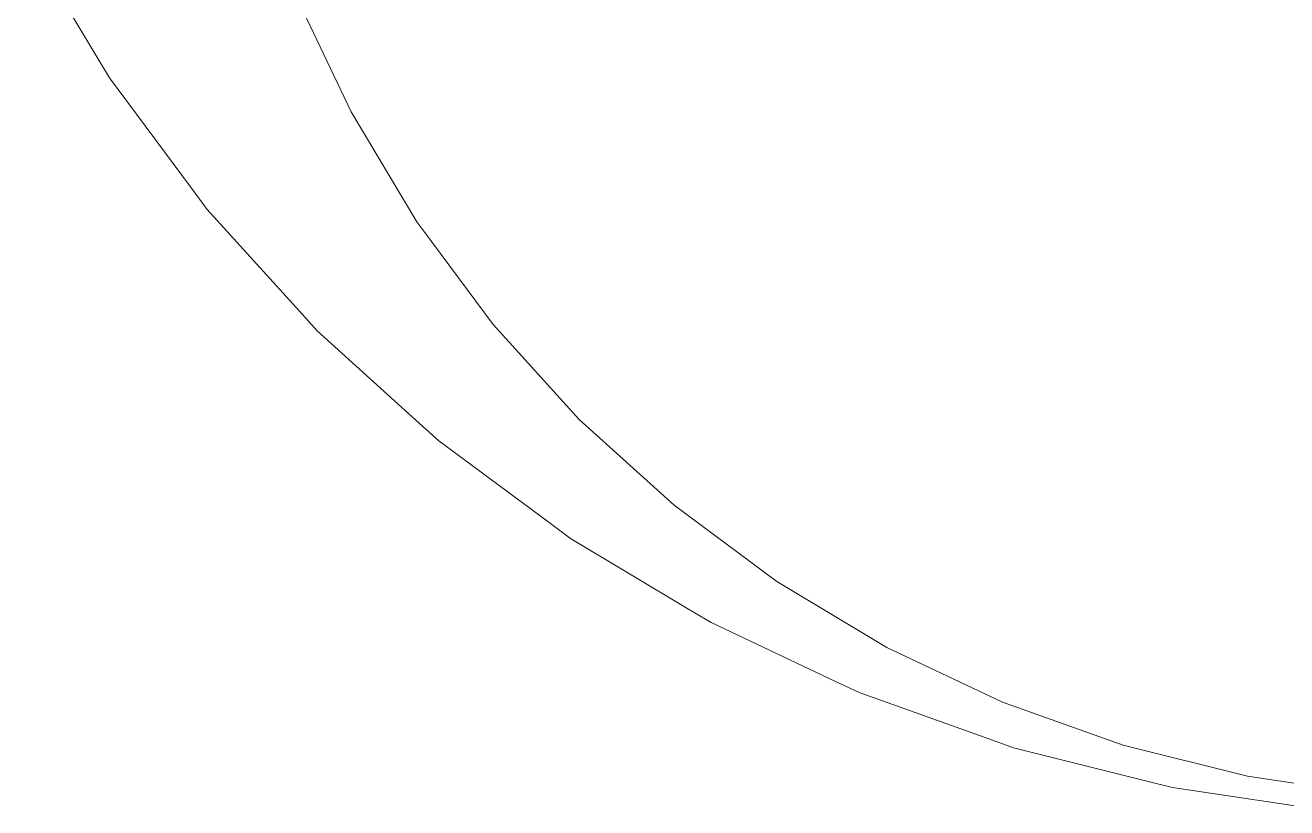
# Model space of a CAD drawing. Header units: centimetres. Extents: x -214 to 137, y -175 to 4.
# Drawn here: x -53.382 to -49.093, y -97.054 to -94.392 of the extents above; entities that cross this region are included whole.
import ezdxf

# ---------------------------------------------------------------- set-up
doc = ezdxf.new("R2010")
doc.units = ezdxf.units.CM
doc.header["$MEASUREMENT"] = 0
doc.layers.add('layer 1', color=7, linetype='Continuous')

msp = doc.modelspace()

# ---------------------------------------------------------------- linework, layer by layer
at = {"layer": 'layer 1', "color": 5, "lineweight": 9}
for points in [[(-53.14209, -94.49341), (-53.14209, -94.49341), (-53.38249, -94.09233), (-53.38249, -94.09233)], [(-53.14209, -94.49341), (-53.14209, -94.49341), (-53.38249, -94.09233), (-53.38249, -94.09233)], [(-53.14209, -94.49341), (-53.14209, -94.49341), (-53.38249, -94.09233), (-53.38249, -94.09233)], [(-53.14209, -94.49341), (-53.14209, -94.49341), (-53.38249, -94.09233), (-53.38249, -94.09233)], [(-53.14209, -94.49341), (-53.14209, -94.49341), (-53.38249, -94.09233), (-53.38249, -94.09233)], [(-52.46082, -94.29328), (-52.46082, -94.29328), (-52.27463, -94.68693), (-52.27463, -94.68693)], [(-52.46082, -94.29328), (-52.46082, -94.29328), (-52.27463, -94.68693), (-52.27463, -94.68693)], [(-52.46082, -94.29328), (-52.46082, -94.29328), (-52.27463, -94.68693), (-52.27463, -94.68693)], [(-52.46082, -94.29328), (-52.46082, -94.29328), (-52.27463, -94.68693), (-52.27463, -94.68693)], [(-52.46082, -94.29328), (-52.46082, -94.29328), (-52.27463, -94.68693), (-52.27463, -94.68693)], [(-52.46082, -94.29328), (-52.46082, -94.29328), (-52.27463, -94.68693), (-52.27463, -94.68693)], [(-52.46082, -94.29328), (-52.46082, -94.29328), (-52.27463, -94.68693), (-52.27463, -94.68693)], [(-52.46082, -94.29328), (-52.46082, -94.29328), (-52.27463, -94.68693), (-52.27463, -94.68693)], [(-52.46082, -94.29328), (-52.46082, -94.29328), (-52.27463, -94.68693), (-52.27463, -94.68693)], [(-52.46082, -94.29328), (-52.46082, -94.29328), (-52.27463, -94.68693), (-52.27463, -94.68693)], [(-52.46082, -94.29328), (-52.46082, -94.29328), (-52.27463, -94.68693), (-52.27463, -94.68693)], [(-52.46082, -94.29328), (-52.46082, -94.29328), (-52.27463, -94.68693), (-52.27463, -94.68693)], [(-52.46082, -94.29328), (-52.46082, -94.29328), (-52.27463, -94.68693), (-52.27463, -94.68693)], [(-52.46082, -94.29328), (-52.46082, -94.29328), (-52.27463, -94.68693), (-52.27463, -94.68693)], [(-52.46082, -94.29328), (-52.46082, -94.29328), (-52.27463, -94.68693), (-52.27463, -94.68693)], [(-52.46082, -94.29328), (-52.46082, -94.29328), (-52.27463, -94.68693), (-52.27463, -94.68693)], [(-52.46082, -94.29328), (-52.46082, -94.29328), (-52.27463, -94.68693), (-52.27463, -94.68693)], [(-52.46082, -94.29328), (-52.46082, -94.29328), (-52.27463, -94.68693), (-52.27463, -94.68693)], [(-52.46082, -94.29328), (-52.46082, -94.29328), (-52.27463, -94.68693), (-52.27463, -94.68693)], [(-52.46082, -94.29328), (-52.46082, -94.29328), (-52.27463, -94.68693), (-52.27463, -94.68693)], [(-52.46082, -94.29328), (-52.46082, -94.29328), (-52.27463, -94.68693), (-52.27463, -94.68693)], [(-52.46082, -94.29328), (-52.46082, -94.29328), (-52.27463, -94.68693), (-52.27463, -94.68693)], [(-52.46082, -94.29328), (-52.46082, -94.29328), (-52.27463, -94.68693), (-52.27463, -94.68693)], [(-52.46082, -94.29328), (-52.46082, -94.29328), (-52.27463, -94.68693), (-52.27463, -94.68693)], [(-52.46082, -94.29328), (-52.46082, -94.29328), (-52.27463, -94.68693), (-52.27463, -94.68693)], [(-53.09591, -94.57046), (-53.09591, -94.57046), (-53.14209, -94.49341), (-53.14209, -94.49341)], [(-53.09591, -94.57046), (-53.09591, -94.57046), (-53.14209, -94.49341), (-53.14209, -94.49341)], [(-53.09591, -94.57046), (-53.09591, -94.57046), (-53.14209, -94.49341), (-53.14209, -94.49341)], [(-53.09591, -94.57046), (-53.09591, -94.57046), (-53.14209, -94.49341), (-53.14209, -94.49341)], [(-53.09591, -94.57046), (-53.09591, -94.57046), (-53.14209, -94.49341), (-53.14209, -94.49341)], [(-52.81736, -94.94605), (-52.81736, -94.94605), (-53.09591, -94.57046), (-53.09591, -94.57046)], [(-52.81736, -94.94605), (-52.81736, -94.94605), (-53.09591, -94.57046), (-53.09591, -94.57046)], [(-52.81736, -94.94605), (-52.81736, -94.94605), (-53.09591, -94.57046), (-53.09591, -94.57046)], [(-52.81736, -94.94605), (-52.81736, -94.94605), (-53.09591, -94.57046), (-53.09591, -94.57046)], [(-52.81736, -94.94605), (-52.81736, -94.94605), (-53.09591, -94.57046), (-53.09591, -94.57046)], [(-52.27463, -94.68693), (-52.27463, -94.68693), (-52.05076, -95.06044), (-52.05076, -95.06044)], [(-52.27463, -94.68693), (-52.27463, -94.68693), (-52.05076, -95.06044), (-52.05076, -95.06044)], [(-52.27463, -94.68693), (-52.27463, -94.68693), (-52.05076, -95.06044), (-52.05076, -95.06044)], [(-52.27463, -94.68693), (-52.27463, -94.68693), (-52.05076, -95.06044), (-52.05076, -95.06044)], [(-52.27463, -94.68693), (-52.27463, -94.68693), (-52.05076, -95.06044), (-52.05076, -95.06044)], [(-52.27463, -94.68693), (-52.27463, -94.68693), (-52.05076, -95.06044), (-52.05076, -95.06044)], [(-52.27463, -94.68693), (-52.27463, -94.68693), (-52.05076, -95.06044), (-52.05076, -95.06044)], [(-52.27463, -94.68693), (-52.27463, -94.68693), (-52.05076, -95.06044), (-52.05076, -95.06044)], [(-52.27463, -94.68693), (-52.27463, -94.68693), (-52.05076, -95.06044), (-52.05076, -95.06044)], [(-52.27463, -94.68693), (-52.27463, -94.68693), (-52.05076, -95.06044), (-52.05076, -95.06044)], [(-52.27463, -94.68693), (-52.27463, -94.68693), (-52.05076, -95.06044), (-52.05076, -95.06044)], [(-52.27463, -94.68693), (-52.27463, -94.68693), (-52.05076, -95.06044), (-52.05076, -95.06044)], [(-52.27463, -94.68693), (-52.27463, -94.68693), (-52.05076, -95.06044), (-52.05076, -95.06044)], [(-52.27463, -94.68693), (-52.27463, -94.68693), (-52.05076, -95.06044), (-52.05076, -95.06044)], [(-52.27463, -94.68693), (-52.27463, -94.68693), (-52.05076, -95.06044), (-52.05076, -95.06044)], [(-52.27463, -94.68693), (-52.27463, -94.68693), (-52.05076, -95.06044), (-52.05076, -95.06044)], [(-52.27463, -94.68693), (-52.27463, -94.68693), (-52.05076, -95.06044), (-52.05076, -95.06044)], [(-52.27463, -94.68693), (-52.27463, -94.68693), (-52.05076, -95.06044), (-52.05076, -95.06044)], [(-52.27463, -94.68693), (-52.27463, -94.68693), (-52.05076, -95.06044), (-52.05076, -95.06044)], [(-52.27463, -94.68693), (-52.27463, -94.68693), (-52.05076, -95.06044), (-52.05076, -95.06044)], [(-52.27463, -94.68693), (-52.27463, -94.68693), (-52.05076, -95.06044), (-52.05076, -95.06044)], [(-52.27463, -94.68693), (-52.27463, -94.68693), (-52.05076, -95.06044), (-52.05076, -95.06044)], [(-52.27463, -94.68693), (-52.27463, -94.68693), (-52.05076, -95.06044), (-52.05076, -95.06044)], [(-52.27463, -94.68693), (-52.27463, -94.68693), (-52.05076, -95.06044), (-52.05076, -95.06044)], [(-52.27463, -94.68693), (-52.27463, -94.68693), (-52.05076, -95.06044), (-52.05076, -95.06044)], [(-52.76385, -95.01819), (-52.76385, -95.01819), (-52.81736, -94.94605), (-52.81736, -94.94605)], [(-52.76385, -95.01819), (-52.76385, -95.01819), (-52.81736, -94.94605), (-52.81736, -94.94605)], [(-52.76385, -95.01819), (-52.76385, -95.01819), (-52.81736, -94.94605), (-52.81736, -94.94605)], [(-52.76385, -95.01819), (-52.76385, -95.01819), (-52.81736, -94.94605), (-52.81736, -94.94605)], [(-52.76385, -95.01819), (-52.76385, -95.01819), (-52.81736, -94.94605), (-52.81736, -94.94605)], [(-52.44982, -95.36467), (-52.44982, -95.36467), (-52.76385, -95.01819), (-52.76385, -95.01819)], [(-52.44982, -95.36467), (-52.44982, -95.36467), (-52.76385, -95.01819), (-52.76385, -95.01819)], [(-52.44982, -95.36467), (-52.44982, -95.36467), (-52.76385, -95.01819), (-52.76385, -95.01819)], [(-52.44982, -95.36467), (-52.44982, -95.36467), (-52.76385, -95.01819), (-52.76385, -95.01819)], [(-52.44982, -95.36467), (-52.44982, -95.36467), (-52.76385, -95.01819), (-52.76385, -95.01819)], [(-52.05076, -95.06044), (-52.05076, -95.06044), (-52.03065, -95.08756), (-52.03065, -95.08756)], [(-52.05076, -95.06044), (-52.05076, -95.06044), (-52.03065, -95.08756), (-52.03065, -95.08756)], [(-52.05076, -95.06044), (-52.05076, -95.06044), (-52.03065, -95.08756), (-52.03065, -95.08756)], [(-52.05076, -95.06044), (-52.05076, -95.06044), (-52.03065, -95.08756), (-52.03065, -95.08756)], [(-52.05076, -95.06044), (-52.05076, -95.06044), (-52.03065, -95.08756), (-52.03065, -95.08756)], [(-52.05076, -95.06044), (-52.05076, -95.06044), (-52.03065, -95.08756), (-52.03065, -95.08756)], [(-52.05076, -95.06044), (-52.05076, -95.06044), (-52.03065, -95.08756), (-52.03065, -95.08756)], [(-52.05076, -95.06044), (-52.05076, -95.06044), (-52.03065, -95.08756), (-52.03065, -95.08756)], [(-52.05076, -95.06044), (-52.05076, -95.06044), (-52.03065, -95.08756), (-52.03065, -95.08756)], [(-52.05076, -95.06044), (-52.05076, -95.06044), (-52.03065, -95.08756), (-52.03065, -95.08756)], [(-52.05076, -95.06044), (-52.05076, -95.06044), (-52.03065, -95.08756), (-52.03065, -95.08756)], [(-52.05076, -95.06044), (-52.05076, -95.06044), (-52.03065, -95.08756), (-52.03065, -95.08756)], [(-52.05076, -95.06044), (-52.05076, -95.06044), (-52.03065, -95.08756), (-52.03065, -95.08756)], [(-52.05076, -95.06044), (-52.05076, -95.06044), (-52.03065, -95.08756), (-52.03065, -95.08756)], [(-52.05076, -95.06044), (-52.05076, -95.06044), (-52.03065, -95.08756), (-52.03065, -95.08756)], [(-52.05076, -95.06044), (-52.05076, -95.06044), (-52.03065, -95.08756), (-52.03065, -95.08756)], [(-52.05076, -95.06044), (-52.05076, -95.06044), (-52.03065, -95.08756), (-52.03065, -95.08756)], [(-52.05076, -95.06044), (-52.05076, -95.06044), (-52.03065, -95.08756), (-52.03065, -95.08756)], [(-52.05076, -95.06044), (-52.05076, -95.06044), (-52.03065, -95.08756), (-52.03065, -95.08756)], [(-52.05076, -95.06044), (-52.05076, -95.06044), (-52.03065, -95.08756), (-52.03065, -95.08756)], [(-52.05076, -95.06044), (-52.05076, -95.06044), (-52.03065, -95.08756), (-52.03065, -95.08756)], [(-52.05076, -95.06044), (-52.05076, -95.06044), (-52.03065, -95.08756), (-52.03065, -95.08756)], [(-52.05076, -95.06044), (-52.05076, -95.06044), (-52.03065, -95.08756), (-52.03065, -95.08756)], [(-52.05076, -95.06044), (-52.05076, -95.06044), (-52.03065, -95.08756), (-52.03065, -95.08756)], [(-52.05076, -95.06044), (-52.05076, -95.06044), (-52.03065, -95.08756), (-52.03065, -95.08756)], [(-52.03065, -95.08756), (-52.03065, -95.08756), (-51.79135, -95.4102), (-51.79135, -95.4102)], [(-52.03065, -95.08756), (-52.03065, -95.08756), (-51.79135, -95.4102), (-51.79135, -95.4102)], [(-52.03065, -95.08756), (-52.03065, -95.08756), (-51.79135, -95.4102), (-51.79135, -95.4102)], [(-52.03065, -95.08756), (-52.03065, -95.08756), (-51.79135, -95.4102), (-51.79135, -95.4102)], [(-52.03065, -95.08756), (-52.03065, -95.08756), (-51.79135, -95.4102), (-51.79135, -95.4102)], [(-52.03065, -95.08756), (-52.03065, -95.08756), (-51.79135, -95.4102), (-51.79135, -95.4102)], [(-52.03065, -95.08756), (-52.03065, -95.08756), (-51.79135, -95.4102), (-51.79135, -95.4102)], [(-52.03065, -95.08756), (-52.03065, -95.08756), (-51.79135, -95.4102), (-51.79135, -95.4102)], [(-52.03065, -95.08756), (-52.03065, -95.08756), (-51.79135, -95.4102), (-51.79135, -95.4102)], [(-52.03065, -95.08756), (-52.03065, -95.08756), (-51.79135, -95.4102), (-51.79135, -95.4102)], [(-52.03065, -95.08756), (-52.03065, -95.08756), (-51.79135, -95.4102), (-51.79135, -95.4102)], [(-52.03065, -95.08756), (-52.03065, -95.08756), (-51.79135, -95.4102), (-51.79135, -95.4102)], [(-52.03065, -95.08756), (-52.03065, -95.08756), (-51.79135, -95.4102), (-51.79135, -95.4102)], [(-52.03065, -95.08756), (-52.03065, -95.08756), (-51.79135, -95.4102), (-51.79135, -95.4102)], [(-52.03065, -95.08756), (-52.03065, -95.08756), (-51.79135, -95.4102), (-51.79135, -95.4102)], [(-52.03065, -95.08756), (-52.03065, -95.08756), (-51.79135, -95.4102), (-51.79135, -95.4102)], [(-52.03065, -95.08756), (-52.03065, -95.08756), (-51.79135, -95.4102), (-51.79135, -95.4102)], [(-52.03065, -95.08756), (-52.03065, -95.08756), (-51.79135, -95.4102), (-51.79135, -95.4102)], [(-52.03065, -95.08756), (-52.03065, -95.08756), (-51.79135, -95.4102), (-51.79135, -95.4102)], [(-52.03065, -95.08756), (-52.03065, -95.08756), (-51.79135, -95.4102), (-51.79135, -95.4102)], [(-52.03065, -95.08756), (-52.03065, -95.08756), (-51.79135, -95.4102), (-51.79135, -95.4102)], [(-52.03065, -95.08756), (-52.03065, -95.08756), (-51.79135, -95.4102), (-51.79135, -95.4102)], [(-52.03065, -95.08756), (-52.03065, -95.08756), (-51.79135, -95.4102), (-51.79135, -95.4102)], [(-52.03065, -95.08756), (-52.03065, -95.08756), (-51.79135, -95.4102), (-51.79135, -95.4102)], [(-52.03065, -95.08756), (-52.03065, -95.08756), (-51.79135, -95.4102), (-51.79135, -95.4102)], [(-52.38949, -95.43123), (-52.38949, -95.43123), (-52.44982, -95.36467), (-52.44982, -95.36467)], [(-52.38949, -95.43123), (-52.38949, -95.43123), (-52.44982, -95.36467), (-52.44982, -95.36467)], [(-52.38949, -95.43123), (-52.38949, -95.43123), (-52.44982, -95.36467), (-52.44982, -95.36467)], [(-52.38949, -95.43123), (-52.38949, -95.43123), (-52.44982, -95.36467), (-52.44982, -95.36467)], [(-52.38949, -95.43123), (-52.38949, -95.43123), (-52.44982, -95.36467), (-52.44982, -95.36467)], [(-52.04302, -95.74526), (-52.04302, -95.74526), (-52.38949, -95.43123), (-52.38949, -95.43123)], [(-52.04302, -95.74526), (-52.04302, -95.74526), (-52.38949, -95.43123), (-52.38949, -95.43123)], [(-52.04302, -95.74526), (-52.04302, -95.74526), (-52.38949, -95.43123), (-52.38949, -95.43123)], [(-52.04302, -95.74526), (-52.04302, -95.74526), (-52.38949, -95.43123), (-52.38949, -95.43123)], [(-52.04302, -95.74526), (-52.04302, -95.74526), (-52.38949, -95.43123), (-52.38949, -95.43123)], [(-51.79135, -95.4102), (-51.79135, -95.4102), (-51.49892, -95.73286), (-51.49892, -95.73286)], [(-51.79135, -95.4102), (-51.79135, -95.4102), (-51.49892, -95.73286), (-51.49892, -95.73286)], [(-51.79135, -95.4102), (-51.79135, -95.4102), (-51.49892, -95.73286), (-51.49892, -95.73286)], [(-51.79135, -95.4102), (-51.79135, -95.4102), (-51.49892, -95.73286), (-51.49892, -95.73286)], [(-51.79135, -95.4102), (-51.79135, -95.4102), (-51.49892, -95.73286), (-51.49892, -95.73286)], [(-51.79135, -95.4102), (-51.79135, -95.4102), (-51.49892, -95.73286), (-51.49892, -95.73286)], [(-51.79135, -95.4102), (-51.79135, -95.4102), (-51.49892, -95.73286), (-51.49892, -95.73286)], [(-51.79135, -95.4102), (-51.79135, -95.4102), (-51.49892, -95.73286), (-51.49892, -95.73286)], [(-51.79135, -95.4102), (-51.79135, -95.4102), (-51.49892, -95.73286), (-51.49892, -95.73286)], [(-51.79135, -95.4102), (-51.79135, -95.4102), (-51.49892, -95.73286), (-51.49892, -95.73286)], [(-51.79135, -95.4102), (-51.79135, -95.4102), (-51.49892, -95.73286), (-51.49892, -95.73286)], [(-51.79135, -95.4102), (-51.79135, -95.4102), (-51.49892, -95.73286), (-51.49892, -95.73286)], [(-51.79135, -95.4102), (-51.79135, -95.4102), (-51.49892, -95.73286), (-51.49892, -95.73286)], [(-51.79135, -95.4102), (-51.79135, -95.4102), (-51.49892, -95.73286), (-51.49892, -95.73286)], [(-51.79135, -95.4102), (-51.79135, -95.4102), (-51.49892, -95.73286), (-51.49892, -95.73286)], [(-51.79135, -95.4102), (-51.79135, -95.4102), (-51.49892, -95.73286), (-51.49892, -95.73286)], [(-51.79135, -95.4102), (-51.79135, -95.4102), (-51.49892, -95.73286), (-51.49892, -95.73286)], [(-51.79135, -95.4102), (-51.79135, -95.4102), (-51.49892, -95.73286), (-51.49892, -95.73286)], [(-51.79135, -95.4102), (-51.79135, -95.4102), (-51.49892, -95.73286), (-51.49892, -95.73286)], [(-51.79135, -95.4102), (-51.79135, -95.4102), (-51.49892, -95.73286), (-51.49892, -95.73286)], [(-51.79135, -95.4102), (-51.79135, -95.4102), (-51.49892, -95.73286), (-51.49892, -95.73286)], [(-51.79135, -95.4102), (-51.79135, -95.4102), (-51.49892, -95.73286), (-51.49892, -95.73286)], [(-51.79135, -95.4102), (-51.79135, -95.4102), (-51.49892, -95.73286), (-51.49892, -95.73286)], [(-51.79135, -95.4102), (-51.79135, -95.4102), (-51.49892, -95.73286), (-51.49892, -95.73286)], [(-51.79135, -95.4102), (-51.79135, -95.4102), (-51.49892, -95.73286), (-51.49892, -95.73286)], [(-51.49892, -95.73286), (-51.49892, -95.73286), (-51.17627, -96.02529), (-51.17627, -96.02529)], [(-51.49892, -95.73286), (-51.49892, -95.73286), (-51.17627, -96.02529), (-51.17627, -96.02529)], [(-51.49892, -95.73286), (-51.49892, -95.73286), (-51.17627, -96.02529), (-51.17627, -96.02529)], [(-51.49892, -95.73286), (-51.49892, -95.73286), (-51.17627, -96.02529), (-51.17627, -96.02529)], [(-51.49892, -95.73286), (-51.49892, -95.73286), (-51.17627, -96.02529), (-51.17627, -96.02529)], [(-51.49892, -95.73286), (-51.49892, -95.73286), (-51.17627, -96.02529), (-51.17627, -96.02529)], [(-51.49892, -95.73286), (-51.49892, -95.73286), (-51.17627, -96.02529), (-51.17627, -96.02529)], [(-51.49892, -95.73286), (-51.49892, -95.73286), (-51.17627, -96.02529), (-51.17627, -96.02529)], [(-51.49892, -95.73286), (-51.49892, -95.73286), (-51.17627, -96.02529), (-51.17627, -96.02529)], [(-51.49892, -95.73286), (-51.49892, -95.73286), (-51.17627, -96.02529), (-51.17627, -96.02529)], [(-51.49892, -95.73286), (-51.49892, -95.73286), (-51.17627, -96.02529), (-51.17627, -96.02529)], [(-51.49892, -95.73286), (-51.49892, -95.73286), (-51.17627, -96.02529), (-51.17627, -96.02529)], [(-51.49892, -95.73286), (-51.49892, -95.73286), (-51.17627, -96.02529), (-51.17627, -96.02529)], [(-51.49892, -95.73286), (-51.49892, -95.73286), (-51.17627, -96.02529), (-51.17627, -96.02529)], [(-51.49892, -95.73286), (-51.49892, -95.73286), (-51.17627, -96.02529), (-51.17627, -96.02529)], [(-51.49892, -95.73286), (-51.49892, -95.73286), (-51.17627, -96.02529), (-51.17627, -96.02529)], [(-51.49892, -95.73286), (-51.49892, -95.73286), (-51.17627, -96.02529), (-51.17627, -96.02529)], [(-51.49892, -95.73286), (-51.49892, -95.73286), (-51.17627, -96.02529), (-51.17627, -96.02529)], [(-51.49892, -95.73286), (-51.49892, -95.73286), (-51.17627, -96.02529), (-51.17627, -96.02529)], [(-51.49892, -95.73286), (-51.49892, -95.73286), (-51.17627, -96.02529), (-51.17627, -96.02529)], [(-51.49892, -95.73286), (-51.49892, -95.73286), (-51.17627, -96.02529), (-51.17627, -96.02529)], [(-51.49892, -95.73286), (-51.49892, -95.73286), (-51.17627, -96.02529), (-51.17627, -96.02529)], [(-51.49892, -95.73286), (-51.49892, -95.73286), (-51.17627, -96.02529), (-51.17627, -96.02529)], [(-51.49892, -95.73286), (-51.49892, -95.73286), (-51.17627, -96.02529), (-51.17627, -96.02529)], [(-51.49892, -95.73286), (-51.49892, -95.73286), (-51.17627, -96.02529), (-51.17627, -96.02529)], [(-51.97646, -95.80558), (-51.97646, -95.80558), (-52.04302, -95.74526), (-52.04302, -95.74526)], [(-51.97646, -95.80558), (-51.97646, -95.80558), (-52.04302, -95.74526), (-52.04302, -95.74526)], [(-51.97646, -95.80558), (-51.97646, -95.80558), (-52.04302, -95.74526), (-52.04302, -95.74526)], [(-51.97646, -95.80558), (-51.97646, -95.80558), (-52.04302, -95.74526), (-52.04302, -95.74526)], [(-51.97646, -95.80558), (-51.97646, -95.80558), (-52.04302, -95.74526), (-52.04302, -95.74526)], [(-51.60087, -96.08414), (-51.60087, -96.08414), (-51.97646, -95.80558), (-51.97646, -95.80558)], [(-51.60087, -96.08414), (-51.60087, -96.08414), (-51.97646, -95.80558), (-51.97646, -95.80558)], [(-51.60087, -96.08414), (-51.60087, -96.08414), (-51.97646, -95.80558), (-51.97646, -95.80558)], [(-51.60087, -96.08414), (-51.60087, -96.08414), (-51.97646, -95.80558), (-51.97646, -95.80558)], [(-51.60087, -96.08414), (-51.60087, -96.08414), (-51.97646, -95.80558), (-51.97646, -95.80558)], [(-51.17627, -96.02529), (-51.17627, -96.02529), (-50.8265, -96.2847), (-50.8265, -96.2847)], [(-51.17627, -96.02529), (-51.17627, -96.02529), (-50.8265, -96.2847), (-50.8265, -96.2847)], [(-51.17627, -96.02529), (-51.17627, -96.02529), (-50.8265, -96.2847), (-50.8265, -96.2847)], [(-51.17627, -96.02529), (-51.17627, -96.02529), (-50.8265, -96.2847), (-50.8265, -96.2847)], [(-51.17627, -96.02529), (-51.17627, -96.02529), (-50.8265, -96.2847), (-50.8265, -96.2847)], [(-51.17627, -96.02529), (-51.17627, -96.02529), (-50.8265, -96.2847), (-50.8265, -96.2847)], [(-51.17627, -96.02529), (-51.17627, -96.02529), (-50.8265, -96.2847), (-50.8265, -96.2847)], [(-51.17627, -96.02529), (-51.17627, -96.02529), (-50.8265, -96.2847), (-50.8265, -96.2847)], [(-51.17627, -96.02529), (-51.17627, -96.02529), (-50.8265, -96.2847), (-50.8265, -96.2847)], [(-51.17627, -96.02529), (-51.17627, -96.02529), (-50.8265, -96.2847), (-50.8265, -96.2847)], [(-51.17627, -96.02529), (-51.17627, -96.02529), (-50.8265, -96.2847), (-50.8265, -96.2847)], [(-51.17627, -96.02529), (-51.17627, -96.02529), (-50.8265, -96.2847), (-50.8265, -96.2847)], [(-51.17627, -96.02529), (-51.17627, -96.02529), (-50.8265, -96.2847), (-50.8265, -96.2847)], [(-51.17627, -96.02529), (-51.17627, -96.02529), (-50.8265, -96.2847), (-50.8265, -96.2847)], [(-51.17627, -96.02529), (-51.17627, -96.02529), (-50.8265, -96.2847), (-50.8265, -96.2847)], [(-51.17627, -96.02529), (-51.17627, -96.02529), (-50.8265, -96.2847), (-50.8265, -96.2847)], [(-51.17627, -96.02529), (-51.17627, -96.02529), (-50.8265, -96.2847), (-50.8265, -96.2847)], [(-51.17627, -96.02529), (-51.17627, -96.02529), (-50.8265, -96.2847), (-50.8265, -96.2847)], [(-51.17627, -96.02529), (-51.17627, -96.02529), (-50.8265, -96.2847), (-50.8265, -96.2847)], [(-51.17627, -96.02529), (-51.17627, -96.02529), (-50.8265, -96.2847), (-50.8265, -96.2847)], [(-51.17627, -96.02529), (-51.17627, -96.02529), (-50.8265, -96.2847), (-50.8265, -96.2847)], [(-51.17627, -96.02529), (-51.17627, -96.02529), (-50.8265, -96.2847), (-50.8265, -96.2847)], [(-51.17627, -96.02529), (-51.17627, -96.02529), (-50.8265, -96.2847), (-50.8265, -96.2847)], [(-51.17627, -96.02529), (-51.17627, -96.02529), (-50.8265, -96.2847), (-50.8265, -96.2847)], [(-51.17627, -96.02529), (-51.17627, -96.02529), (-50.8265, -96.2847), (-50.8265, -96.2847)], [(-51.52873, -96.13765), (-51.52873, -96.13765), (-51.60087, -96.08414), (-51.60087, -96.08414)], [(-51.52873, -96.13765), (-51.52873, -96.13765), (-51.60087, -96.08414), (-51.60087, -96.08414)], [(-51.52873, -96.13765), (-51.52873, -96.13765), (-51.60087, -96.08414), (-51.60087, -96.08414)], [(-51.52873, -96.13765), (-51.52873, -96.13765), (-51.60087, -96.08414), (-51.60087, -96.08414)], [(-51.52873, -96.13765), (-51.52873, -96.13765), (-51.60087, -96.08414), (-51.60087, -96.08414)], [(-51.12764, -96.37804), (-51.12764, -96.37804), (-51.52873, -96.13765), (-51.52873, -96.13765)], [(-51.12764, -96.37804), (-51.12764, -96.37804), (-51.52873, -96.13765), (-51.52873, -96.13765)], [(-51.12764, -96.37804), (-51.12764, -96.37804), (-51.52873, -96.13765), (-51.52873, -96.13765)], [(-51.12764, -96.37804), (-51.12764, -96.37804), (-51.52873, -96.13765), (-51.52873, -96.13765)], [(-51.12764, -96.37804), (-51.12764, -96.37804), (-51.52873, -96.13765), (-51.52873, -96.13765)], [(-50.8265, -96.2847), (-50.8265, -96.2847), (-50.453, -96.50857), (-50.453, -96.50857)], [(-50.8265, -96.2847), (-50.8265, -96.2847), (-50.453, -96.50857), (-50.453, -96.50857)], [(-50.8265, -96.2847), (-50.8265, -96.2847), (-50.453, -96.50857), (-50.453, -96.50857)], [(-50.8265, -96.2847), (-50.8265, -96.2847), (-50.453, -96.50857), (-50.453, -96.50857)], [(-50.8265, -96.2847), (-50.8265, -96.2847), (-50.453, -96.50857), (-50.453, -96.50857)], [(-50.8265, -96.2847), (-50.8265, -96.2847), (-50.453, -96.50857), (-50.453, -96.50857)], [(-50.8265, -96.2847), (-50.8265, -96.2847), (-50.453, -96.50857), (-50.453, -96.50857)], [(-50.8265, -96.2847), (-50.8265, -96.2847), (-50.453, -96.50857), (-50.453, -96.50857)], [(-50.8265, -96.2847), (-50.8265, -96.2847), (-50.453, -96.50857), (-50.453, -96.50857)], [(-50.8265, -96.2847), (-50.8265, -96.2847), (-50.453, -96.50857), (-50.453, -96.50857)], [(-50.8265, -96.2847), (-50.8265, -96.2847), (-50.453, -96.50857), (-50.453, -96.50857)], [(-50.8265, -96.2847), (-50.8265, -96.2847), (-50.453, -96.50857), (-50.453, -96.50857)], [(-50.8265, -96.2847), (-50.8265, -96.2847), (-50.453, -96.50857), (-50.453, -96.50857)], [(-50.8265, -96.2847), (-50.8265, -96.2847), (-50.453, -96.50857), (-50.453, -96.50857)], [(-50.8265, -96.2847), (-50.8265, -96.2847), (-50.453, -96.50857), (-50.453, -96.50857)], [(-50.8265, -96.2847), (-50.8265, -96.2847), (-50.453, -96.50857), (-50.453, -96.50857)], [(-50.8265, -96.2847), (-50.8265, -96.2847), (-50.453, -96.50857), (-50.453, -96.50857)], [(-50.8265, -96.2847), (-50.8265, -96.2847), (-50.453, -96.50857), (-50.453, -96.50857)], [(-50.8265, -96.2847), (-50.8265, -96.2847), (-50.453, -96.50857), (-50.453, -96.50857)], [(-50.8265, -96.2847), (-50.8265, -96.2847), (-50.453, -96.50857), (-50.453, -96.50857)], [(-50.8265, -96.2847), (-50.8265, -96.2847), (-50.453, -96.50857), (-50.453, -96.50857)], [(-50.8265, -96.2847), (-50.8265, -96.2847), (-50.453, -96.50857), (-50.453, -96.50857)], [(-50.8265, -96.2847), (-50.8265, -96.2847), (-50.453, -96.50857), (-50.453, -96.50857)], [(-50.8265, -96.2847), (-50.8265, -96.2847), (-50.453, -96.50857), (-50.453, -96.50857)], [(-50.8265, -96.2847), (-50.8265, -96.2847), (-50.453, -96.50857), (-50.453, -96.50857)], [(-51.0506, -96.42422), (-51.0506, -96.42422), (-51.12764, -96.37804), (-51.12764, -96.37804)], [(-51.0506, -96.42422), (-51.0506, -96.42422), (-51.12764, -96.37804), (-51.12764, -96.37804)], [(-51.0506, -96.42422), (-51.0506, -96.42422), (-51.12764, -96.37804), (-51.12764, -96.37804)], [(-51.0506, -96.42422), (-51.0506, -96.42422), (-51.12764, -96.37804), (-51.12764, -96.37804)], [(-51.0506, -96.42422), (-51.0506, -96.42422), (-51.12764, -96.37804), (-51.12764, -96.37804)], [(-50.62788, -96.62415), (-50.62788, -96.62415), (-51.0506, -96.42422), (-51.0506, -96.42422)], [(-50.62788, -96.62415), (-50.62788, -96.62415), (-51.0506, -96.42422), (-51.0506, -96.42422)], [(-50.62788, -96.62415), (-50.62788, -96.62415), (-51.0506, -96.42422), (-51.0506, -96.42422)], [(-50.62788, -96.62415), (-50.62788, -96.62415), (-51.0506, -96.42422), (-51.0506, -96.42422)], [(-50.62788, -96.62415), (-50.62788, -96.62415), (-51.0506, -96.42422), (-51.0506, -96.42422)], [(-50.453, -96.50857), (-50.453, -96.50857), (-50.05935, -96.69475), (-50.05935, -96.69475)], [(-50.453, -96.50857), (-50.453, -96.50857), (-50.05935, -96.69475), (-50.05935, -96.69475)], [(-50.453, -96.50857), (-50.453, -96.50857), (-50.05935, -96.69475), (-50.05935, -96.69475)], [(-50.453, -96.50857), (-50.453, -96.50857), (-50.05935, -96.69475), (-50.05935, -96.69475)], [(-50.453, -96.50857), (-50.453, -96.50857), (-50.05935, -96.69475), (-50.05935, -96.69475)], [(-50.453, -96.50857), (-50.453, -96.50857), (-50.05935, -96.69475), (-50.05935, -96.69475)], [(-50.453, -96.50857), (-50.453, -96.50857), (-50.05935, -96.69475), (-50.05935, -96.69475)], [(-50.453, -96.50857), (-50.453, -96.50857), (-50.05935, -96.69475), (-50.05935, -96.69475)], [(-50.453, -96.50857), (-50.453, -96.50857), (-50.05935, -96.69475), (-50.05935, -96.69475)], [(-50.453, -96.50857), (-50.453, -96.50857), (-50.05935, -96.69475), (-50.05935, -96.69475)], [(-50.453, -96.50857), (-50.453, -96.50857), (-50.05935, -96.69475), (-50.05935, -96.69475)], [(-50.453, -96.50857), (-50.453, -96.50857), (-50.05935, -96.69475), (-50.05935, -96.69475)], [(-50.453, -96.50857), (-50.453, -96.50857), (-50.05935, -96.69475), (-50.05935, -96.69475)], [(-50.453, -96.50857), (-50.453, -96.50857), (-50.05935, -96.69475), (-50.05935, -96.69475)], [(-50.453, -96.50857), (-50.453, -96.50857), (-50.05935, -96.69475), (-50.05935, -96.69475)], [(-50.453, -96.50857), (-50.453, -96.50857), (-50.05935, -96.69475), (-50.05935, -96.69475)], [(-50.453, -96.50857), (-50.453, -96.50857), (-50.05935, -96.69475), (-50.05935, -96.69475)], [(-50.453, -96.50857), (-50.453, -96.50857), (-50.05935, -96.69475), (-50.05935, -96.69475)], [(-50.453, -96.50857), (-50.453, -96.50857), (-50.05935, -96.69475), (-50.05935, -96.69475)], [(-50.453, -96.50857), (-50.453, -96.50857), (-50.05935, -96.69475), (-50.05935, -96.69475)], [(-50.453, -96.50857), (-50.453, -96.50857), (-50.05935, -96.69475), (-50.05935, -96.69475)], [(-50.453, -96.50857), (-50.453, -96.50857), (-50.05935, -96.69475), (-50.05935, -96.69475)], [(-50.453, -96.50857), (-50.453, -96.50857), (-50.05935, -96.69475), (-50.05935, -96.69475)], [(-50.453, -96.50857), (-50.453, -96.50857), (-50.05935, -96.69475), (-50.05935, -96.69475)], [(-50.453, -96.50857), (-50.453, -96.50857), (-50.05935, -96.69475), (-50.05935, -96.69475)], [(-50.54668, -96.66256), (-50.54668, -96.66256), (-50.62788, -96.62415), (-50.62788, -96.62415)], [(-50.54668, -96.66256), (-50.54668, -96.66256), (-50.62788, -96.62415), (-50.62788, -96.62415)], [(-50.54668, -96.66256), (-50.54668, -96.66256), (-50.62788, -96.62415), (-50.62788, -96.62415)], [(-50.54668, -96.66256), (-50.54668, -96.66256), (-50.62788, -96.62415), (-50.62788, -96.62415)], [(-50.54668, -96.66256), (-50.54668, -96.66256), (-50.62788, -96.62415), (-50.62788, -96.62415)], [(-50.10641, -96.82008), (-50.10641, -96.82008), (-50.54668, -96.66256), (-50.54668, -96.66256)], [(-50.10641, -96.82008), (-50.10641, -96.82008), (-50.54668, -96.66256), (-50.54668, -96.66256)], [(-50.10641, -96.82008), (-50.10641, -96.82008), (-50.54668, -96.66256), (-50.54668, -96.66256)], [(-50.10641, -96.82008), (-50.10641, -96.82008), (-50.54668, -96.66256), (-50.54668, -96.66256)], [(-50.10641, -96.82008), (-50.10641, -96.82008), (-50.54668, -96.66256), (-50.54668, -96.66256)], [(-50.05935, -96.69475), (-50.05935, -96.69475), (-49.64934, -96.84145), (-49.64934, -96.84145)], [(-50.05935, -96.69475), (-50.05935, -96.69475), (-49.64934, -96.84145), (-49.64934, -96.84145)], [(-50.05935, -96.69475), (-50.05935, -96.69475), (-49.64934, -96.84145), (-49.64934, -96.84145)], [(-50.05935, -96.69475), (-50.05935, -96.69475), (-49.64934, -96.84145), (-49.64934, -96.84145)], [(-50.05935, -96.69475), (-50.05935, -96.69475), (-49.64934, -96.84145), (-49.64934, -96.84145)], [(-50.05935, -96.69475), (-50.05935, -96.69475), (-49.64934, -96.84145), (-49.64934, -96.84145)], [(-50.05935, -96.69475), (-50.05935, -96.69475), (-49.64934, -96.84145), (-49.64934, -96.84145)], [(-50.05935, -96.69475), (-50.05935, -96.69475), (-49.64934, -96.84145), (-49.64934, -96.84145)], [(-50.05935, -96.69475), (-50.05935, -96.69475), (-49.64934, -96.84145), (-49.64934, -96.84145)], [(-50.05935, -96.69475), (-50.05935, -96.69475), (-49.64934, -96.84145), (-49.64934, -96.84145)], [(-50.05935, -96.69475), (-50.05935, -96.69475), (-49.64934, -96.84145), (-49.64934, -96.84145)], [(-50.05935, -96.69475), (-50.05935, -96.69475), (-49.64934, -96.84145), (-49.64934, -96.84145)], [(-50.05935, -96.69475), (-50.05935, -96.69475), (-49.64934, -96.84145), (-49.64934, -96.84145)], [(-50.05935, -96.69475), (-50.05935, -96.69475), (-49.64934, -96.84145), (-49.64934, -96.84145)], [(-50.05935, -96.69475), (-50.05935, -96.69475), (-49.64934, -96.84145), (-49.64934, -96.84145)], [(-50.05935, -96.69475), (-50.05935, -96.69475), (-49.64934, -96.84145), (-49.64934, -96.84145)], [(-50.05935, -96.69475), (-50.05935, -96.69475), (-49.64934, -96.84145), (-49.64934, -96.84145)], [(-50.05935, -96.69475), (-50.05935, -96.69475), (-49.64934, -96.84145), (-49.64934, -96.84145)], [(-50.05935, -96.69475), (-50.05935, -96.69475), (-49.64934, -96.84145), (-49.64934, -96.84145)], [(-50.05935, -96.69475), (-50.05935, -96.69475), (-49.64934, -96.84145), (-49.64934, -96.84145)], [(-50.05935, -96.69475), (-50.05935, -96.69475), (-49.64934, -96.84145), (-49.64934, -96.84145)], [(-50.05935, -96.69475), (-50.05935, -96.69475), (-49.64934, -96.84145), (-49.64934, -96.84145)], [(-50.05935, -96.69475), (-50.05935, -96.69475), (-49.64934, -96.84145), (-49.64934, -96.84145)], [(-50.05935, -96.69475), (-50.05935, -96.69475), (-49.64934, -96.84145), (-49.64934, -96.84145)], [(-50.05935, -96.69475), (-50.05935, -96.69475), (-49.64934, -96.84145), (-49.64934, -96.84145)], [(-50.02184, -96.85035), (-50.02184, -96.85035), (-50.10641, -96.82008), (-50.10641, -96.82008)], [(-50.02184, -96.85035), (-50.02184, -96.85035), (-50.10641, -96.82008), (-50.10641, -96.82008)], [(-50.02184, -96.85035), (-50.02184, -96.85035), (-50.10641, -96.82008), (-50.10641, -96.82008)], [(-50.02184, -96.85035), (-50.02184, -96.85035), (-50.10641, -96.82008), (-50.10641, -96.82008)], [(-50.02184, -96.85035), (-50.02184, -96.85035), (-50.10641, -96.82008), (-50.10641, -96.82008)], [(-49.56824, -96.96397), (-49.56824, -96.96397), (-50.02184, -96.85035), (-50.02184, -96.85035)], [(-49.56824, -96.96397), (-49.56824, -96.96397), (-50.02184, -96.85035), (-50.02184, -96.85035)], [(-49.56824, -96.96397), (-49.56824, -96.96397), (-50.02184, -96.85035), (-50.02184, -96.85035)], [(-49.56824, -96.96397), (-49.56824, -96.96397), (-50.02184, -96.85035), (-50.02184, -96.85035)], [(-49.56824, -96.96397), (-49.56824, -96.96397), (-50.02184, -96.85035), (-50.02184, -96.85035)], [(-49.64934, -96.84145), (-49.64934, -96.84145), (-49.22693, -96.94727), (-49.22693, -96.94727)], [(-49.64934, -96.84145), (-49.64934, -96.84145), (-49.22693, -96.94727), (-49.22693, -96.94727)], [(-49.64934, -96.84145), (-49.64934, -96.84145), (-49.22693, -96.94727), (-49.22693, -96.94727)], [(-49.64934, -96.84145), (-49.64934, -96.84145), (-49.22693, -96.94727), (-49.22693, -96.94727)], [(-49.64934, -96.84145), (-49.64934, -96.84145), (-49.22693, -96.94727), (-49.22693, -96.94727)], [(-49.64934, -96.84145), (-49.64934, -96.84145), (-49.22693, -96.94727), (-49.22693, -96.94727)], [(-49.64934, -96.84145), (-49.64934, -96.84145), (-49.22693, -96.94727), (-49.22693, -96.94727)], [(-49.64934, -96.84145), (-49.64934, -96.84145), (-49.22693, -96.94727), (-49.22693, -96.94727)], [(-49.64934, -96.84145), (-49.64934, -96.84145), (-49.22693, -96.94727), (-49.22693, -96.94727)], [(-49.64934, -96.84145), (-49.64934, -96.84145), (-49.22693, -96.94727), (-49.22693, -96.94727)], [(-49.64934, -96.84145), (-49.64934, -96.84145), (-49.22693, -96.94727), (-49.22693, -96.94727)], [(-49.64934, -96.84145), (-49.64934, -96.84145), (-49.22693, -96.94727), (-49.22693, -96.94727)], [(-49.64934, -96.84145), (-49.64934, -96.84145), (-49.22693, -96.94727), (-49.22693, -96.94727)], [(-49.64934, -96.84145), (-49.64934, -96.84145), (-49.22693, -96.94727), (-49.22693, -96.94727)], [(-49.64934, -96.84145), (-49.64934, -96.84145), (-49.22693, -96.94727), (-49.22693, -96.94727)], [(-49.64934, -96.84145), (-49.64934, -96.84145), (-49.22693, -96.94727), (-49.22693, -96.94727)], [(-49.64934, -96.84145), (-49.64934, -96.84145), (-49.22693, -96.94727), (-49.22693, -96.94727)], [(-49.64934, -96.84145), (-49.64934, -96.84145), (-49.22693, -96.94727), (-49.22693, -96.94727)], [(-49.64934, -96.84145), (-49.64934, -96.84145), (-49.22693, -96.94727), (-49.22693, -96.94727)], [(-49.64934, -96.84145), (-49.64934, -96.84145), (-49.22693, -96.94727), (-49.22693, -96.94727)], [(-49.64934, -96.84145), (-49.64934, -96.84145), (-49.22693, -96.94727), (-49.22693, -96.94727)], [(-49.64934, -96.84145), (-49.64934, -96.84145), (-49.22693, -96.94727), (-49.22693, -96.94727)], [(-49.64934, -96.84145), (-49.64934, -96.84145), (-49.22693, -96.94727), (-49.22693, -96.94727)], [(-49.64934, -96.84145), (-49.64934, -96.84145), (-49.22693, -96.94727), (-49.22693, -96.94727)], [(-49.64934, -96.84145), (-49.64934, -96.84145), (-49.22693, -96.94727), (-49.22693, -96.94727)], [(-49.4811, -96.98579), (-49.4811, -96.98579), (-49.56824, -96.96397), (-49.56824, -96.96397)], [(-49.4811, -96.98579), (-49.4811, -96.98579), (-49.56824, -96.96397), (-49.56824, -96.96397)], [(-49.4811, -96.98579), (-49.4811, -96.98579), (-49.56824, -96.96397), (-49.56824, -96.96397)], [(-49.4811, -96.98579), (-49.4811, -96.98579), (-49.56824, -96.96397), (-49.56824, -96.96397)], [(-49.4811, -96.98579), (-49.4811, -96.98579), (-49.56824, -96.96397), (-49.56824, -96.96397)], [(-49.01855, -97.05441), (-49.01855, -97.05441), (-49.4811, -96.98579), (-49.4811, -96.98579)], [(-49.01855, -97.05441), (-49.01855, -97.05441), (-49.4811, -96.98579), (-49.4811, -96.98579)], [(-49.01855, -97.05441), (-49.01855, -97.05441), (-49.4811, -96.98579), (-49.4811, -96.98579)], [(-49.01855, -97.05441), (-49.01855, -97.05441), (-49.4811, -96.98579), (-49.4811, -96.98579)], [(-49.01855, -97.05441), (-49.01855, -97.05441), (-49.4811, -96.98579), (-49.4811, -96.98579)], [(-49.22693, -96.94727), (-49.22693, -96.94727), (-48.79618, -97.01115), (-48.79618, -97.01115)], [(-49.22693, -96.94727), (-49.22693, -96.94727), (-48.79618, -97.01115), (-48.79618, -97.01115)], [(-49.22693, -96.94727), (-49.22693, -96.94727), (-48.79618, -97.01115), (-48.79618, -97.01115)], [(-49.22693, -96.94727), (-49.22693, -96.94727), (-48.79618, -97.01115), (-48.79618, -97.01115)], [(-49.22693, -96.94727), (-49.22693, -96.94727), (-48.79618, -97.01115), (-48.79618, -97.01115)], [(-49.22693, -96.94727), (-49.22693, -96.94727), (-48.79618, -97.01115), (-48.79618, -97.01115)], [(-49.22693, -96.94727), (-49.22693, -96.94727), (-48.79618, -97.01115), (-48.79618, -97.01115)], [(-49.22693, -96.94727), (-49.22693, -96.94727), (-48.79618, -97.01115), (-48.79618, -97.01115)], [(-49.22693, -96.94727), (-49.22693, -96.94727), (-48.79618, -97.01115), (-48.79618, -97.01115)], [(-49.22693, -96.94727), (-49.22693, -96.94727), (-48.79618, -97.01115), (-48.79618, -97.01115)], [(-49.22693, -96.94727), (-49.22693, -96.94727), (-48.79618, -97.01115), (-48.79618, -97.01115)], [(-49.22693, -96.94727), (-49.22693, -96.94727), (-48.79618, -97.01115), (-48.79618, -97.01115)], [(-49.22693, -96.94727), (-49.22693, -96.94727), (-48.79618, -97.01115), (-48.79618, -97.01115)], [(-49.22693, -96.94727), (-49.22693, -96.94727), (-48.79618, -97.01115), (-48.79618, -97.01115)], [(-49.22693, -96.94727), (-49.22693, -96.94727), (-48.79618, -97.01115), (-48.79618, -97.01115)], [(-49.22693, -96.94727), (-49.22693, -96.94727), (-48.79618, -97.01115), (-48.79618, -97.01115)], [(-49.22693, -96.94727), (-49.22693, -96.94727), (-48.79618, -97.01115), (-48.79618, -97.01115)], [(-49.22693, -96.94727), (-49.22693, -96.94727), (-48.79618, -97.01115), (-48.79618, -97.01115)], [(-49.22693, -96.94727), (-49.22693, -96.94727), (-48.79618, -97.01115), (-48.79618, -97.01115)], [(-49.22693, -96.94727), (-49.22693, -96.94727), (-48.79618, -97.01115), (-48.79618, -97.01115)], [(-49.22693, -96.94727), (-49.22693, -96.94727), (-48.79618, -97.01115), (-48.79618, -97.01115)], [(-49.22693, -96.94727), (-49.22693, -96.94727), (-48.79618, -97.01115), (-48.79618, -97.01115)], [(-49.22693, -96.94727), (-49.22693, -96.94727), (-48.79618, -97.01115), (-48.79618, -97.01115)], [(-49.22693, -96.94727), (-49.22693, -96.94727), (-48.79618, -97.01115), (-48.79618, -97.01115)], [(-49.22693, -96.94727), (-49.22693, -96.94727), (-48.79618, -97.01115), (-48.79618, -97.01115)]]:
    msp.add_open_spline(points, degree=3, dxfattribs=at)

doc.saveas('drawing.dxf')
